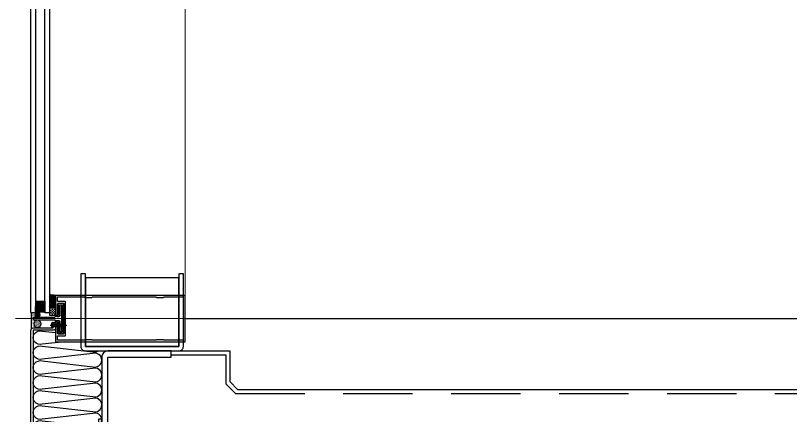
# Model space of a CAD drawing. Header units: millimetres. Extents: x 19868 to 801382, y -4805 to 85279.
# Drawn here: x 744218 to 745224, y 42153 to 42672 of the extents above; entities that cross this region are included whole.
import ezdxf

# ---------------------------------------------------------------- set-up
doc = ezdxf.new("R2010")
doc.units = ezdxf.units.MM
doc.header["$LTSCALE"] = 250
for name, pattern in [('CENTER', [50.8, 31.75, -6.35, 6.35, -6.35]), ('HID', [2.8, 1.8, -1]), ('HIDDEN', [9.525, 6.35, -3.175]), ('HIDDEN2', [4.7625, 3.175, -1.5875])]:
    doc.linetypes.add(name, pattern=pattern)
for name, color, linetype in [('A-ETC-8', 8, 'Continuous'), ('A-FIN', 6, 'Continuous'), ('A-FIN-8', 8, 'Continuous'), ('A-WIN', 4, 'Continuous'), ('A-WP', 1, 'HID'), ('B-AR', 7, 'Continuous'), ('EXTRUSION', 7, 'Continuous'), ('fastener', 1, 'Continuous'), ('GLASS', 7, 'Continuous'), ('ISL', 251, 'Continuous'), ('polyamide', 6, 'Continuous'), ('S-TEEL', 4, 'Continuous'), ('SCREW', 1, 'Continuous'), ('SEALANT', 252, 'Continuous'), ('W200', 7, 'Continuous'), ('하부', 6, 'Continuous')]:
    doc.layers.add(name, color=color, linetype=linetype)
doc.layers.add('A-WIN-ELE', color=8, linetype='Continuous', lineweight=9)
doc.layers.add('CEN', color=1, linetype='Continuous', lineweight=9)
pattern_1 = [(90, (81579.6663, 89232.96467), (-0.15875, 0.079375), [0, -0.15875])]

# ---------------------------------------------------------------- blocks, each defined once
blk = doc.blocks.new('PH-4-16')
at = {"layer": 'SCREW'}
for p, q in [((-1.5, 0), (-1.5, -1)), ((1.5, 0), (1.5, -1.6)), ((0.1, -0.9), (-2, -1.2)), ((-2, -1.2), (-1.5, -1)), ((0.1, -1), (-2, -1.3)), ((-2, -1.3), (-1.5, -1.5)), ((2, -1.8), (-2, -2.4)), ((-2, -2.4), (-1.5, -2.2)), ((-2, -2.5), (-1.5, -2.7)), ((2, -3), (-2, -3.7)), ((-2, -3.6), (-1.5, -3.5)), ((-2, -3.8), (-1.5, -4)), ((2, -4.3), (-2, -4.9)), ((-2, -4.9), (-1.5, -4.7)), ((-2, -5), (-1.5, -5.2)), ((2, -5.5), (-2, -6.2)), ((-2, -6.1), (-1.5, -5.9)), ((-2, -6.2), (-1.5, -6.4)), ((2, -6.7), (-2, -7.4)), ((-2, -7.4), (-1.5, -7.2)), ((-2, -7.5), (-1.5, -7.7)), ((2, -8), (-2, -8.6)), ((-2, -8.6), (-1.5, -8.4)), ((-2, -8.7), (-1.5, -8.9)), ((2, -9.2), (-2, -9.9)), ((-2, -9.9), (-1.5, -9.7)), ((-2, -10), (-1.5, -10.2)), ((2, -1.9), (-2, -2.5)), ((2, -3.1), (-2, -3.8)), ((2, -4.4), (-2, -5)), ((2, -5.6), (-2, -6.3)), ((2, -6.9), (-2, -7.5)), ((2, -8.1), (-2, -8.7)), ((2, -9.3), (-2, -10)), ((0.1, -0.9), (-1.5, -1)), ((0.1, -1), (-1.5, -1.5)), ((-1.5, -1.5), (-1.5, -2.2)), ((1.5, -1.6), (-1.5, -2.2)), ((1.5, -2.1), (-1.5, -2.7)), ((-1.5, -2.7), (-1.5, -3.5)), ((1.5, -2.8), (-1.5, -3.5)), ((1.5, -3.3), (-1.5, -4)), ((1.5, -4.1), (-1.5, -4.7)), ((1.5, -4.6), (-1.5, -5.2)), ((-1.5, -5.2), (-1.5, -5.9)), ((1.5, -5.3), (-1.5, -5.9)), ((1.5, -5.8), (-1.5, -6.4)), ((-1.5, -6.4), (-1.5, -7.2)), ((1.5, -6.5), (-1.5, -7.2)), ((1.5, -7.1), (-1.5, -7.7)), ((-1.5, -7.7), (-1.5, -8.4)), ((1.5, -7.8), (-1.5, -8.4)), ((1.5, -8.3), (-1.5, -8.9)), ((-1.5, -8.9), (-1.5, -9.7)), ((1.5, -9), (-1.5, -9.7)), ((1.5, -9.5), (-1.5, -10.2)), ((1.5, -1.6), (2, -1.8)), ((2, -1.9), (1.5, -2.1)), ((1.5, -2.1), (1.5, -2.8)), ((2, -3), (1.5, -2.8)), ((2, -3.1), (1.5, -3.3)), ((1.5, -3.3), (1.5, -4.1)), ((2, -4.3), (1.5, -4.1)), ((2, -4.4), (1.5, -4.6)), ((1.5, -4.6), (1.5, -5.3)), ((2, -5.5), (1.5, -5.3)), ((2, -5.6), (1.5, -5.8)), ((1.5, -5.8), (1.5, -6.5)), ((2, -6.7), (1.5, -6.5)), ((2, -6.9), (1.5, -7.1)), ((1.5, -7.1), (1.5, -7.8)), ((2, -8), (1.5, -7.8)), ((2, -8.1), (1.5, -8.3)), ((1.5, -8.3), (1.5, -9)), ((2, -9.2), (1.5, -9)), ((2, -9.3), (1.5, -9.5)), ((1.5, -9.5), (1.5, -10.3)), ((2, -10.5), (-2, -11.1)), ((-2, -11.1), (-1.5, -10.9)), ((-2, -11.2), (-1.5, -11.4)), ((2, -10.6), (-2, -11.2)), ((-1.5, -10.2), (-1.5, -10.9)), ((1.5, -10.3), (-1.5, -10.9)), ((1.5, -10.8), (-1.5, -11.4)), ((-1.5, -11.4), (-1.5, -14.5)), ((-1.5, -14.5), (-1.1, -14.5)), ((0, -16), (-1.5, -14.5)), ((-1.1, -12.6), (-1.1, -14.5)), ((-1.1, -14.5), (0, -16)), ((0, -16), (1.5, -14.5)), ((1.5, -14.5), (0.4, -12.2)), ((2, -10.5), (1.5, -10.3)), ((2, -10.6), (1.5, -10.8)), ((1.5, -10.8), (1.5, -14.5))]:
    blk.add_line(p, q, dxfattribs=at)
at = {"layer": 'SCREW', "color": 1, "linetype": 'CENTER'}
blk.add_line((0, 4), (0, -17.7), dxfattribs=at)
at = {"layer": 'SCREW', "linetype": 'HIDDEN2'}
blk.add_line((-1.5, -4), (-1.5, -4.7), dxfattribs=at)
at = {"layer": 'SCREW'}
blk.add_lwpolyline([(3.5, 1), (3.5, 0), (-3.5, 0), (-3.5, 1, -0.336479), (-2.5, 2.2, -0.138717), (2.5, 2.2, -0.336479)], format="xyb", close=True, dxfattribs=at)
blk.add_lwpolyline([(-2.5, 2.2), (-2.3, 2), (-2.1, 1.9), (-1.8, 1.9), (-1.5, 2), (-1.3, 2), (-1, 2.1), (-0.8, 2.1), (-0.7, 2.1), (-0.6, 2.1), (-0.5, 2), (-0.5, 1.8), (-0.5, 1.6), (-0.5, 1.4), (-0.5, 1.2), (-0.5, 1), (-0.5, 0.8), (-0.4, 0.7), (-0.3, 0.6), (-0.1, 0.6), (0, 0.5), (0.1, 0.6), (0.3, 0.6), (0.4, 0.7), (0.5, 0.8), (0.5, 1), (0.5, 1.2), (0.5, 1.4), (0.5, 1.6), (0.5, 1.8), (0.5, 2), (0.6, 2.1), (0.7, 2.1), (0.8, 2.1), (1, 2.1), (1.3, 2), (1.5, 2), (1.8, 1.9), (2.1, 1.9), (2.3, 2), (2.5, 2.2)], dxfattribs=at)
for centre, radius, start, end in [((-1.9, -1.2), 0.0931, 139.8661, 209.9246), ((-1.9, -2.5), 0.0931, 139.8661, 209.9246), ((-1.9, -3.7), 0.0931, 139.8661, 209.9246), ((-1.9, -4.9), 0.0931, 139.8661, 209.9246), ((-1.9, -6.2), 0.0931, 139.8661, 209.9246), ((-1.9, -7.4), 0.0931, 139.8661, 209.9246), ((-1.9, -8.7), 0.0931, 139.8661, 209.9246), ((-1.9, -9.9), 0.0931, 139.8661, 209.9246), ((0, -0.9), 0.0605, 310.7271, 69.3149), ((1.9, -1.8), 0.0931, 319.8661, 29.9246), ((1.9, -3.1), 0.0931, 319.8661, 29.9246), ((1.9, -4.3), 0.0931, 319.8661, 29.9246), ((1.9, -5.6), 0.0931, 319.8661, 29.9246), ((1.9, -6.8), 0.0931, 319.8661, 29.9246), ((1.9, -8), 0.0931, 319.8661, 29.9246), ((1.9, -9.3), 0.0931, 319.8661, 29.9246), ((-1.9, -11.2), 0.0931, 139.8661, 209.9246), ((-0.3, -12.6), 0.815, 27.365, 180), ((1.9, -10.5), 0.0931, 319.8661, 29.9246)]:
    blk.add_arc(centre, radius, start, end, dxfattribs=at)
blk = doc.blocks.new('커튼월 히든바_F')
at = {"layer": 'GLASS', "transparency": 33554687}
h = blk.add_hatch(dxfattribs=at)
h.set_pattern_fill('ANSI37', color=253, scale=10, angle=90, style=0)
h.set_pattern_definition([(315, (-462.3626, 2021.3178), (0.8838835, 0.8838835), []), (45, (-462.3626, 2021.3178), (-0.8838835, 0.8838835), [])])
h.paths.add_polyline_path([(-182, 8.5, 0.198912), (-181.7, 7.8, 0.112366), (-194.3, 7.8, 0.198912), (-194, 8.5), (-194, 15.5), (-193, 15.5), (-193, 16.2, 0.414214), (-192.3, 15.5), (-183.8, 15.5, 0.414035), (-183.1, 16.2), (-183.1, 15.5), (-182, 15.5)])
at = {"layer": 'SEALANT', "transparency": 33554687}
h = blk.add_hatch(dxfattribs=at)
h.set_pattern_fill('ANSI37', color=253, scale=0.5)
h.set_pattern_definition([(225, (58237.0189, -22344.7967), (1.122532015, -1.122532015), []), (315, (58237.0189, -22344.7967), (1.122532015, 1.122532015), [])])
h.paths.add_polyline_path([(-168, 14.5), (-176, 14.5), (-176, 31, 0.032752), (-168, 30)])
at = {"layer": 'SEALANT'}
h = blk.add_hatch(dxfattribs=at)
h.set_pattern_fill('DASH', color=253, scale=0.5, angle=90, style=0)
h.set_pattern_definition([(270, (-24016.0779, 66483.7451), (1.5875, -1.5875), [1.5875, -1.5875])])
h.paths.add_polyline_path([(-168, 14.5), (-176, 14.5), (-176, 4.5), (-168, 4.5)])
h = blk.add_hatch(dxfattribs=at)
h.set_pattern_fill('DOTS', color=8, scale=10, angle=248.1986)
h.set_pattern_definition([(248.1986, (-86538.2096, -35092.0081), (0.464238432, -0.5222680618), [0, -0.625])])
edge = h.paths.add_edge_path()
edge.add_ellipse((-191.4, 4.9), major_axis=(0, 3.37), ratio=1, start_angle=0, end_angle=360, ccw=False)
at = {"layer": 'SEALANT', "transparency": 33554687}
h = blk.add_hatch(dxfattribs=at)
h.set_pattern_fill('DOTS', color=253, scale=0.1, angle=90)
h.set_pattern_definition(pattern_1)
h.paths.add_polyline_path([(-167.9, 2.7), (-166.1, 2.7), (-166.1, 2.9), (-166.1, 3.8), (-166.1, 4.5), (-167.5, 4.5, -0.362029), (-168, 4.9, -0.057613), (-168.3, 2.5), (-168.1, 2.7, -0.198912)])
h = blk.add_hatch(dxfattribs=at)
h.set_pattern_fill('DOTS', color=253, scale=0.1, angle=270)
h.set_pattern_definition(pattern_1)
h.paths.add_polyline_path([(-167.9, -2.7), (-166.1, -2.7), (-166.1, -3), (-166.1, -3.8), (-166.1, -4.5), (-167.5, -4.5, 0.362029), (-168, -4.9, 0.057613), (-168.3, -2.5), (-168.1, -2.7, 0.198912)])
at = {"layer": 'B-AR'}
for points in [[(-165.3, 19, -0.414214), (-164.3, 20), (-158, 20, -0.414214), (-157.5, 19.5), (-157.5, -19.5, -0.414214), (-158, -20), (-164.3, -20, -0.414214), (-165.3, -19), (-165.3, -4.7, 0.414214), (-165.5, -4.5), (-167.5, -4.5, 0.414214), (-168, -5), (-168, -30), (0, -30), (0, 30), (-168, 30), (-168, 5, 0.414214), (-167.5, 4.5), (-165.5, 4.5, 0.414214), (-165.3, 4.7)], [(-130.6, -28), (-165.2, -28, -0.414214), (-165.7, -27.5), (-165.7, -22.7, -0.414214), (-165.2, -22.2), (-155.8, -22.2, 0.414214), (-155.3, -21.7), (-155.3, 21.7, 0.414214), (-155.8, 22.2), (-165.2, 22.2, -0.414214), (-165.7, 22.7), (-165.7, 27.5, -0.414214), (-165.2, 28), (-130.6, 28), (-130.1, 27.5), (-120.9, 27.5), (-120.4, 28), (-37.6, 28), (-37.1, 27.5), (-27.9, 27.5), (-27.4, 28), (-3, 28, -0.414214), (-2.5, 27.5), (-2.5, -27.5, -0.414214), (-3, -28), (-27.4, -28), (-27.9, -27.5), (-37.1, -27.5), (-37.6, -28), (-120.4, -28), (-120.9, -27.5), (-130.1, -27.5)], [(-163.6, -2.7, -0.414214), (-162.6, -3.7), (-162.6, -4.6, 0.298217), (-162.9, -5.1, 0.298217), (-162.6, -5.5), (-162.6, -16.3, 0.298217), (-162.9, -16.8, 0.414214), (-162.4, -17.3), (-160.4, -17.3, 0.414214), (-159.9, -16.8, 0.236068), (-160.1, -16.4), (-160.1, -0.4, 0.236068), (-159.9, 0, 0.236068), (-160.1, 0.4), (-160.1, 16.4, 0.236068), (-159.9, 16.8, 0.414214), (-160.4, 17.3), (-162.4, 17.3, 0.414214), (-162.9, 16.8, 0.298217), (-162.6, 16.3), (-162.6, 5.5, 0.298217), (-162.9, 5.1, 0.298217), (-162.6, 4.6), (-162.6, 3.7, -0.414214), (-163.6, 2.7), (-167.9, 2.7, 0.198912), (-168.1, 2.7), (-169, 1.8, -0.198911), (-169.7, 1.5), (-195.8, 1.5, 0.414214), (-197.3, 0, 0.414214), (-195.8, -1.5), (-169.7, -1.5, -0.198912), (-169, -1.8), (-168.3, -2.5, 0.198912), (-167.6, -2.7)]]:
    blk.add_lwpolyline(points, format="xyb", close=True, dxfattribs=at)
at = {"layer": 'CEN', "ltscale": 0.005}
blk.add_line((20, 0), (-220, 0), dxfattribs=at)
at = {"layer": 'GLASS', "color": 1, "linetype": 'Continuous'}
for p, q in [((-193.3, 15.5, 0), (-193.3, 22.5, 0)), ((-182.8, 15.5, 0), (-182.8, 22.5, 0))]:
    blk.add_line(p, q, dxfattribs=at)
at = {"layer": 'GLASS', "color": 1, "linetype": 'Continuous', "elevation": 0}
for points in [[(-193, 15.5), (-193, 22.5), (-194, 22.5), (-194, 15.5)], [(-183.1, 15.5), (-183.1, 22.5), (-182, 22.5), (-182, 15.5)]]:
    blk.add_lwpolyline(points, close=True, dxfattribs=at)
for points in [[(-183.1, 16.2, -0.414214), (-183.8, 15.5), (-192.3, 15.5, -0.414214), (-193, 16.2), (-193, 22, -0.414214), (-192.5, 22.5), (-188.5, 22.5), (-188, 22), (-187.5, 22.5), (-183.6, 22.5, -0.414214), (-183.1, 22), (-183.1, 16.2)], [(-183.6, 16.2), (-183.6, 21.8, 0.414214), (-183.8, 22), (-192.3, 22, 0.414214), (-192.5, 21.8), (-192.5, 16.2, 0.414214), (-192.3, 16), (-183.8, 16, 0.414214), (-183.6, 16.2)]]:
    blk.add_lwpolyline(points, format="xyb", dxfattribs=at)
blk.add_lwpolyline([(-182, 8.5, 0.198912), (-181.7, 7.8, 0.112366), (-194.3, 7.8, 0.198912), (-194, 8.5), (-194, 15.5), (-193, 15.5), (-193, 16.2, 0.414214), (-192.3, 15.5), (-183.8, 15.5, 0.414035), (-183.1, 16.2), (-183.1, 15.5), (-182, 15.5)], format="xyb", close=True, dxfattribs=at)
at = {"layer": 'GLASS', "color": 8, "linetype": 'Continuous'}
for centre in [(-191.6, 21.2, 0), (-191.6, 19.7, 0), (-190.3, 21.2, 0), (-190.3, 19.7, 0), (-188.8, 21.2, 0), (-188.8, 19.7, 0), (-187.3, 21.2, 0), (-187.3, 19.7, 0), (-185.8, 21.2, 0), (-185.8, 19.7, 0), (-184.3, 21.2, 0), (-184.3, 19.7, 0), (-191.6, 18.2, 0), (-191.6, 16.7, 0), (-190.3, 18.2, 0), (-190.3, 16.7, 0), (-188.8, 18.2, 0), (-188.8, 16.7, 0), (-187.3, 18.2, 0), (-187.3, 16.7, 0), (-185.8, 18.2, 0), (-185.8, 16.7, 0), (-184.3, 18.2, 0), (-184.3, 16.7, 0)]:
    blk.add_circle(centre, 0.65, dxfattribs=at)
at = {"layer": 'polyamide', "color": 5}
blk.add_lwpolyline([(-159.7, -17.9), (-159.7, 0), (-159.7, -17.9), (-163.1, -17.9), (-163.1, -3.5), (-163.6, -3), (-166.1, -3), (-166.1, -3.8), (-165.6, -4.3), (-165.1, -4.3), (-165.1, -6.4), (-164.8, -6.7), (-164.8, -17), (-165.1, -17), (-165.1, -19), (-164.6, -19.5), (-158.2, -19.5), (-157.7, -19), (-157.7, -17), (-158, -17), (-158, -6.5), (-157.7, -6.5), (-157.7, -2), (-158, -2), (-158, 2), (-157.7, 2), (-157.7, 6.5), (-158, 6.5), (-158, 17), (-157.7, 17), (-157.7, 19), (-158.2, 19.5), (-164.6, 19.5), (-165.1, 19), (-165.1, 17), (-164.8, 17), (-164.8, 6.7), (-165.1, 6.4), (-165.1, 4.3), (-165.6, 4.3), (-166.1, 3.8), (-166.1, 2.9), (-163.6, 2.9), (-163.1, 3.4), (-163.1, 17.8), (-159.7, 17.8), (-159.7, 0)], dxfattribs=at)
at = {"layer": 'SEALANT', "color": 4}
blk.add_lwpolyline([(-168, 30, -0.032752), (-176, 31)], format="xyb", dxfattribs=at)
blk.add_lwpolyline([(-168, 14.5), (-176, 14.5), (-176, 4.5), (-168, 4.5)], close=True, dxfattribs=at)
at = {"layer": 'SEALANT', "color": 8}
for centre, start, end in [((-179.4, 5.1), 346.7784, 359.2245), ((-179.4, -5.1), 0.7755, 13.2216)]:
    blk.add_arc(centre, 11.4, start, end, dxfattribs=at)
at = {"layer": 'SEALANT', "color": 4, "extrusion": (0, 0, -1)}
blk.add_ellipse((-191.4, 4.9, 0), major_axis=(0, 3.37), ratio=1, dxfattribs=at)
blk = doc.blocks.new('m12 set anchor')
at = {"layer": 'A-ETC-8', "color": 1}
for p, q in [((-4.8, 21), (-6, 19.8)), ((-4.8, 21), (4.8, 21)), ((-4.8, -49), (-4.8, 21)), ((0, 26), (0, -84)), ((6, 19.8), (4.8, 21)), ((4.8, -49), (4.8, 21)), ((-11, 5.5), (-11, 12.5)), ((0, 14), (-9.5, 14)), ((-6, 19.8), (6, 19.8)), ((-6, -49), (-6, 19.8)), ((-5.5, 5.5), (-5.5, 12.5)), ((0, 14), (9.5, 14)), ((5.5, 5.5), (5.5, 12.5)), ((6, -49), (6, 19.8)), ((11, 5.5), (11, 12.5)), ((-10.8, 3), (-0.5, 4)), ((-10.8, 0), (-10.8, 3)), ((-10.8, 0), (-0.5, 1)), ((-10.8, 0), (0.5, 0)), ((0, 4), (-9.5, 4)), ((-0.5, 1), (-0.5, 4)), ((10.7, 3), (-0.5, 3)), ((0, 4), (9.5, 4)), ((0.5, 2), (10.7, 3)), ((0.5, -1), (0.5, 2)), ((0.5, -1), (10.7, 0)), ((10.7, 0), (10.7, 3)), ((-8.2, -67), (-7, -49)), ((-7, -49), (0, -49)), ((6, -46.6), (-6, -46.6)), ((0, -49), (3.9, -49)), ((7, -49), (4.4, -49)), ((8.2, -67), (7, -49)), ((2.6, -60.8), (-3.6, -54.7)), ((2.9, -60.5), (-3.2, -54.4)), ((-3.6, -67), (-8.2, -67)), ((-6, -67), (-6, -76.6)), ((6, -69.4), (-6, -69.4)), ((-2.4, -64.1), (1.2, -64.1)), ((-2.4, -64.6), (1.2, -64.6)), ((-2.4, -67), (0, -67)), ((0, -67), (8.2, -67)), ((6, -67), (6, -76.6)), ((6, -70.6), (-6, -70.6)), ((0, -79), (-6, -76.6)), ((-6, -76.6), (0, -76.6)), ((6, -76.6), (0, -76.6)), ((0, -79), (6, -76.6))]:
    blk.add_line(p, q, dxfattribs=at)
for centre, radius, start, end in [((-9.5, 12.5), 1.47, 90, 180), ((-7, 12.5), 1.47, 0, 90), ((-4, 12.5), 1.47, 90, 180), ((4, 12.5), 1.47, 0, 90), ((7, 12.5), 1.47, 90, 180), ((9.5, 12.5), 1.47, 0, 90), ((-9.5, 5.5), 1.47, 180, 270), ((-7, 5.5), 1.47, 270, 0), ((-4, 5.5), 1.47, 180, 270), ((4, 5.5), 1.47, 270, 0), ((7, 5.5), 1.47, 180, 270), ((9.5, 5.5), 1.47, 270, 0), ((1, -50.1), 3.6, 225, 18.0378), ((1, -50.1), 3.12, 225, 20.9333), ((-2.4, -53.5), 1.68, 45, 225), ((-2.4, -53.5), 1.2, 45, 225), ((-2.4, -65.8), 1.68, 90, 225.5847), ((-2.4, -65.8), 1.2, 90, 270), ((1.2, -62.2), 2.4, 270, 45), ((1.2, -62.2), 1.92, 270, 45)]:
    blk.add_arc(centre, radius, start, end, dxfattribs=at)
blk = doc.blocks.new('A$Ce3559cd9')
at = {"layer": 'A-FIN', "elevation": 0}
for points in [[(-250, -182), (-250, 284.8, -0.414214), (-247, 287.8), (-221, 287.8), (-221, 294.8), (-218, 294.8), (-218, 287.8, -0.414214), (-221, 284.8), (-247, 284.8), (-247, -182)], [(-250, -182, 0.414214), (-247, -185), (-224, -185), (-224, -192), (-221, -192), (-221, -185, 0.414214), (-224, -182), (-247, -182)]]:
    blk.add_lwpolyline(points, format="xyb", dxfattribs=at)
at = {"layer": 'ISL'}
blk.add_line((-224, -182), (-158, -182), dxfattribs=at)
at = {"layer": 'ISL', "elevation": 0}
for points in [[(-206.2, 270), (-235.2, 266.7, -1.372593), (-235.2, 283.8), (-218, 281.9)], [(-158.1, -182, 0.038096), (-158, -180.6, 0.509267), (-169.8, -172.1), (-235.2, -179.5, -1.372593), (-235.2, -162.4), (-169.8, -169.8, 0.509267), (-158, -161.2, 0.509267), (-169.8, -152.7), (-235.2, -160.1, -1.372593), (-235.2, -143), (-169.8, -150.4, 0.509267), (-158, -141.8, 0.509267), (-169.8, -133.3), (-235.2, -140.7, -1.372593), (-235.2, -123.6), (-169.8, -131, 0.509267), (-158, -122.4, 0.509267), (-169.8, -113.9), (-235.2, -121.3, -1.372593), (-235.2, -104.2), (-169.8, -111.6, 0.509267), (-158, -103, 0.509267), (-169.8, -94.5), (-235.2, -101.9, -1.372593), (-235.2, -84.8), (-169.8, -92.2, 0.509267), (-158, -83.6, 0.509267), (-169.8, -75.1), (-235.2, -82.5, -1.372593), (-235.2, -65.4), (-169.8, -72.8, 0.509267), (-158, -64.2, 0.509267), (-169.8, -55.7), (-235.2, -63.1, -1.372593), (-235.2, -46), (-169.8, -53.4, 0.509267), (-158, -44.8, 0.509267), (-169.8, -36.3), (-235.2, -43.7, -1.372593), (-235.2, -26.6), (-169.8, -34, 0.509267), (-158, -25.4, 0.509267), (-169.8, -16.9), (-235.2, -24.3, -1.372593), (-235.2, -7.2), (-169.8, -14.6, 0.509267), (-158, -6, 0.509267), (-169.8, 2.5), (-235.2, -4.9, -1.372593), (-235.2, 12.2), (-169.8, 4.8, 0.509267), (-158, 13.4, 0.509267), (-169.8, 21.9), (-235.2, 14.5, -1.372593), (-235.2, 31.6), (-169.8, 24.2, 0.509267), (-158, 32.8, 0.509267), (-169.8, 41.3), (-235.2, 33.9, -1.372593), (-235.2, 51), (-169.8, 43.6, 0.509267), (-158, 52.2, 0.509267), (-169.8, 60.7), (-235.2, 53.3, -1.372593), (-235.2, 70.4), (-169.8, 63, 0.509267), (-158, 71.6, 0.509267), (-169.8, 80.1), (-235.2, 72.7, -1.372593), (-235.2, 89.8), (-169.8, 82.4, 0.509267), (-158, 91, 0.509267), (-169.8, 99.5), (-235.2, 92.1, -1.372593), (-235.2, 109.2), (-169.8, 101.8, 0.509267), (-158, 110.4, 0.509267), (-169.8, 118.9), (-235.2, 111.5, -1.372593), (-235.2, 128.6), (-169.8, 121.2, 0.509267), (-158, 129.8, 0.509267), (-169.8, 138.3), (-235.2, 130.9, -1.372593), (-235.2, 148), (-169.8, 140.6, 0.509267), (-158, 149.2, 0.509267), (-169.8, 157.7), (-235.2, 150.3, -1.372593), (-235.2, 167.4), (-169.8, 160, 0.509267), (-158, 168.6, 0.509267), (-169.8, 177.1), (-235.2, 169.7, -1.372593), (-235.2, 186.8), (-169.8, 179.4, 0.509267), (-158, 188, 0.509267), (-169.8, 196.5), (-235.2, 189.1, -1.372593), (-235.2, 206.2), (-169.8, 198.8, 0.509267), (-158, 207.4, 0.509267), (-169.8, 215.9), (-235.2, 208.5, -1.372593), (-235.2, 225.6), (-169.8, 218.2, 0.509267), (-158, 226.8, 0.509267), (-169.8, 235.3), (-235.2, 227.9, -1.372593), (-235.2, 245), (-169.8, 237.6, 0.509267), (-158, 246.2, 0.509267), (-169.8, 254.7), (-235.2, 247.3, -1.372593), (-235.2, 264.4), (-169.8, 257, 0.225032), (-162.1, 258)]]:
    blk.add_lwpolyline(points, format="xyb", dxfattribs=at)
at = {"layer": 'S-TEEL', "color": 8, "linetype": 'HIDDEN', "ltscale": 2, "elevation": 0}
for points in [[(-179.2, 284), (-179.2, 358), (-185.2, 358), (-185.2, 284)], [(-52.2, 284), (-52.2, 358), (-58.2, 358), (-58.2, 284)]]:
    blk.add_lwpolyline(points, dxfattribs=at)
blk.add_lwpolyline([(-179.2, 264), (-58.2, 264), (-58.2, 353), (-179.2, 353)], close=True, dxfattribs=at)
at = {"layer": 'S-TEEL', "elevation": 0}
blk.add_lwpolyline([(-185.2, 284), (-185.2, 264, 0.414214), (-179.2, 258), (-58.2, 258, 0.414214), (-52.2, 264), (-52.2, 284)], format="xyb", dxfattribs=at)
blk.add_lwpolyline([(-58.2, 284), (-58.2, 264), (-179.2, 264), (-179.2, 284)], dxfattribs=at)
blk.add_lwpolyline([(-150, 88), (-150, 250), (-68, 250), (-68, 258), (-150, 258, 0.414214), (-158, 250), (-158, 88)], format="xyb", close=True, dxfattribs=at)
for points in [[(-162, 130), (-162, 170), (-158, 170), (-158, 130)], [(-221, -200), (-191, -200), (-191, -198), (-219, -198), (-219, -170), (-221, -170)]]:
    blk.add_lwpolyline(points, close=True, dxfattribs=at)
at = {"layer": 'SEALANT'}
blk.add_arc((-341.9, -172.9), 92.4, 342.9227, 354.3267, dxfattribs=at)
blk.add_ellipse((-234.6, -192.5), major_axis=(0, 7.5), ratio=0.921254, dxfattribs=at)
at = {"layer": 'EXTRUSION', "xscale": -1, "rotation": 90}
blk.add_blockref('PH-4-16', (-221, 291.3, 0), dxfattribs=at)
at = {"layer": 'EXTRUSION', "rotation": 90}
blk.add_blockref('PH-4-16', (-224, -188.5), dxfattribs=at)
at = {"layer": 'fastener', "rotation": 90}
blk.add_blockref('m12 set anchor', (-162, 150, 0), dxfattribs=at)

msp = doc.modelspace()

# ---------------------------------------------------------------- hatches: boundary and pattern name
at = {"layer": 'SEALANT', "transparency": 33554687}
h = msp.add_hatch(dxfattribs=at)
h.set_pattern_fill('DOTS', color=253, scale=0.5)
h.set_pattern_definition([(360, (671134.0743, 290018.1155), (0.396875, 0.79375), [0, -0.79375])])
edge = h.paths.add_edge_path()
edge.add_line((744246.8, 42266.7), (744246, 42266.8))
edge.add_line((744246, 42266.8), (744245.2, 42267))
edge.add_line((744245.2, 42267), (744244.5, 42267.5))
edge.add_line((744244.5, 42267.5), (744243.8, 42268.1))
edge.add_line((744243.8, 42268.1), (744243.3, 42268.8))
edge.add_line((744243.3, 42268.8), (744242.9, 42269.7))
edge.add_line((744242.9, 42269.7), (744242.6, 42270.6))
edge.add_line((744242.6, 42270.6), (744242.4, 42271.6))
edge.add_line((744242.4, 42271.6), (744242.4, 42272.6))
edge.add_line((744242.4, 42272.6), (744242.6, 42273.5))
edge.add_line((744242.6, 42273.5), (744242.9, 42274.5))
edge.add_line((744242.9, 42274.5), (744243.3, 42275.3))
edge.add_line((744243.3, 42275.3), (744243.8, 42276))
edge.add_line((744243.8, 42276), (744244.4, 42276.6))
edge.add_line((744244.4, 42276.6), (744244.2, 42277.4))
edge.add_line((744244.2, 42277.4), (744242.4, 42277.4))
edge.add_arc((744242.4, 42278.9), 1.5, 90.0002, 270, ccw=False)
edge.add_line((744242.4, 42280.4), (744244.2, 42280.4))
edge.add_line((744244.2, 42280.4), (744244.2, 42286.7))
edge.add_arc((744251.9, 42249.4), 38.1, 101.706, 103.2479)
edge.add_line((744243.2, 42286.4), (744239.2, 42286.4))
edge.add_arc((744239.2, 42287.4), 1, 190.5973, 270, ccw=False)
edge.add_arc((744074.4, 42275.6), 164.2, -4.0054, 4.0727, ccw=False)
edge.add_arc((744241.2, 42263.7), 3, 90, 171.8057, ccw=False)
edge.add_line((744241.2, 42266.7), (744246.8, 42266.7))
at = {"layer": 'SEALANT'}
h = msp.add_hatch(dxfattribs=at)
h.set_pattern_fill('DOTS', color=8, scale=10, angle=248.1986)
h.set_pattern_definition([(248.1986, (657899.99946, 7184.4112), (0.464238432, -0.5222680618), [0, -0.625])])
edge = h.paths.add_edge_path()
edge.add_ellipse((744246.8, 42272.1), major_axis=(0, -5.37), ratio=0.819603, start_angle=0, end_angle=360)

# ---------------------------------------------------------------- linework, layer by layer
at = {"layer": 'A-FIN'}
msp.add_line((744438.2, 42278.9), (748288.2, 42278.9), dxfattribs=at)
at = {"layer": 'A-FIN-8'}
for p, q in [((744430, 42236.9, 0), (744496.2, 42236.9, 0)), ((744496.2, 42236.9), (744496.2, 42197.1)), ((744506.4, 42186.9), (744496.2, 42197.1)), ((744506.4, 42186.9), (748270, 42186.9))]:
    msp.add_line(p, q, dxfattribs=at)
at = {"layer": 'A-WIN'}
for points in [[(744244.2, 42287.4, -0.414214), (744243.2, 42286.4), (744239.2, 42286.4, -0.414214), (744238.2, 42287.4), (744238.2, 43170.4, -0.414214), (744239.2, 43171.4), (744243.2, 43171.4, -0.414214), (744244.2, 43170.4)], [(744262.2, 42287.4, -0.414214), (744261.2, 42286.4), (744257.2, 42286.4, -0.414214), (744256.2, 42287.4), (744256.2, 43170.4, -0.414214), (744257.2, 43171.4), (744261.2, 43171.4, -0.414214), (744262.2, 43170.4)]]:
    msp.add_lwpolyline(points, format="xyb", close=True, dxfattribs=at)
at = {"layer": 'A-WIN-ELE'}
msp.add_lwpolyline([(744438.2, 42308.9), (744438.2, 44948.9)], dxfattribs=at)
at = {"layer": 'A-WP', "ltscale": 0.2}
for q in [(744491.2, 42194.1), (748273.1, 42181.9)]:
    msp.add_line((744503.4, 42181.9), q, dxfattribs=at)
at = {"layer": 'A-WP', "linetype": 'HID', "ltscale": 0.2}
msp.add_lwpolyline([(744420.2, 42231.9), (744491.2, 42231.9), (744491.2, 42194.1)], dxfattribs=at)
at = {"layer": 'SEALANT', "color": 4, "elevation": 0}
msp.add_lwpolyline([(744238.2, 42287.4, -0.036427), (744238.2, 42263.7)], format="xyb", dxfattribs=at)
at = {"layer": 'SEALANT', "color": 4}
msp.add_ellipse((744246.8, 42272.1), major_axis=(0, -5.37), ratio=0.819603, dxfattribs=at)

# ---------------------------------------------------------------- block references
at = {"layer": 'EXTRUSION', "xscale": -1, "rotation": 90}
msp.add_blockref('PH-4-16', (744267.2, 42270.2, 0), dxfattribs=at)
at = {"layer": 'W200'}
msp.add_blockref('커튼월 히든바_F', (744438.2, 42278.9), dxfattribs=at)
at = {"layer": '하부'}
msp.add_blockref('A$Ce3559cd9', (744488.2, 41978.9), dxfattribs=at)

doc.saveas('drawing.dxf')
